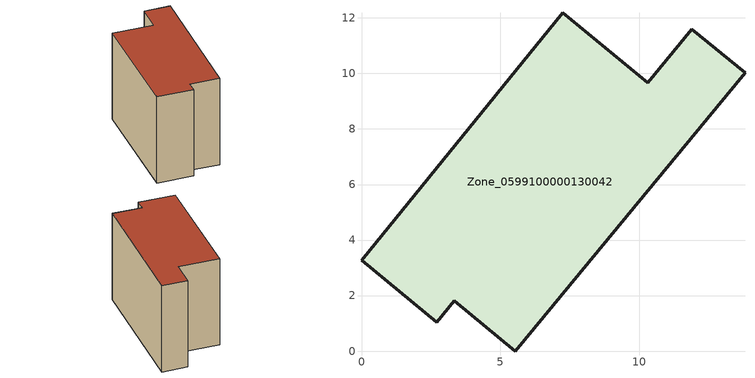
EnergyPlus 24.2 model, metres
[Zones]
Zone_0599100000130042
 floor ground (C_G): 3.34,1.81 2.71,1.04 0,3.27 7.25,12.18 10.3,9.66 11.9,11.6 13.81,10.02 5.54,0 z0
 wall outside (C_F): 7.25,12.18 0,3.27 2.71,1.04 3.34,1.81 5.54,0 13.81,10.02 11.9,11.6 10.3,9.66 7.25,12.18 z0:9.15
 roof outside (C_R): 5.54,0 13.81,10.02 11.9,11.6 10.3,9.66 7.25,12.18 0,3.27 2.71,1.04 3.34,1.81 z9.15
[BUILDING]
Pand.0599100000130042: North Axis=0; Terrain=City; Loads Convergence Tolerance Value=0.04; Temperature Convergence Tolerance Value=0.4; Solar Distribution=FullExterior; Maximum Number of Warmup Days=25; Minimum Number of Warmup Days=1
[Site:Location]
Rotterdam.The.Hague.AP_ZH_NLD Design_Conditions: Latitude=51.96; Longitude=4.45; Time Zone=1; Elevation=-4.5
[SITE:GROUNDTEMPERATURE:BUILDINGSURFACE]
18, 18, 18, 18, 18, 18, 18, 18, 18, 18, 18, 18
[MATERIAL] Thermal Absorptance=0.9; Solar Absorptance=0.7; Visible Absorptance=0.7
Name | Roughness | Thickness | Conductivity | Density | Specific Heat
G.TI.1946 | MediumSmooth | 0.15 | 1 | 540 | 1210
F.TI.1946 | Rough | 0.3 | 0.857143 | 1920 | 840
R.TI.1946 | MediumRough | 0.2 | 0.1 | 1500 | 1000
[CONSTRUCTION]
C_G: G.TI.1946
C_F: F.TI.1946
C_R: R.TI.1946
[ZONE]
Zone_0599100000130042: Type=1; Multiplier=1; Ceiling Height=Autocalculate; Volume=Autocalculate; Floor Area=autocalculate; Part of Total Floor Area=Yes
[ZONEINFILTRATION:DESIGNFLOWRATE]
Infil_Zone_0599100000130042: Zone or ZoneList or Space or SpaceList=Zone_0599100000130042; Schedule=AlwaysOn; Design Flow Rate Calculation Method=Flow/Area; Flow Rate per Floor Area=0.003; Constant Term Coefficient=1; Temperature Term Coefficient=0; Velocity Term Coefficient=0; Velocity Squared Term Coefficient=0
[HVACTEMPLATE:ZONE:IDEALLOADSAIRSYSTEM]
Zone_0599100000130042: Maximum Heating Supply Air Temperature=50; Minimum Cooling Supply Air Temperature=13; Maximum Heating Supply Air Humidity Ratio=0.0156; Minimum Cooling Supply Air Humidity Ratio=0.0077; Heating Limit=NoLimit; Cooling Limit=NoLimit; Dehumidification Control Type=ConstantSensibleHeatRatio; Cooling Sensible Heat Ratio=0.7; Dehumidification Setpoint=60; Humidification Control Type=None; Humidification Setpoint=30; Outdoor Air Method=None; Outdoor Air Flow Rate per Person=0.00944; Outdoor Air Flow Rate per Zone Floor Area=0; Outdoor Air Flow Rate per Zone=0; Demand Controlled Ventilation Type=None; Outdoor Air Economizer Type=NoEconomizer; Heat Recovery Type=None; Sensible Heat Recovery Effectiveness=0.7; Latent Heat Recovery Effectiveness=0.65
[ZONECONTROL:THERMOSTAT]
ThermostatControl_Zone_0599100000130042: Zone or ZoneList=Zone_0599100000130042; Control Type Schedule=DualSetpointControlType; Control 1=Thermostat_Zone_0599100000130042; Temperature Difference Between Cutout And Setpoint=0
[THERMOSTATSETPOINT:DUALSETPOINT]
Thermostat_Zone_0599100000130042: Heating Setpoint Temperature Schedule=HeatingSetpoint_Zone_0599100000130042; Cooling Setpoint Temperature Schedule=CoolingSetpoint_Zone_0599100000130042
[SCHEDULE:COMPACT]
HeatingSetpoint_Zone_0599100000130042: Through: 12/31, For: AllDays, Until: 24:00, 21
CoolingSetpoint_Zone_0599100000130042: Through: 12/31, For: AllDays, Until: 24:00, 24
DualSetpointControlType: Through: 12/31, For: AllDays, Until: 24:00, 4
AlwaysOn: Through: 12/31, For: AllDays, Until: 24:00, 1
